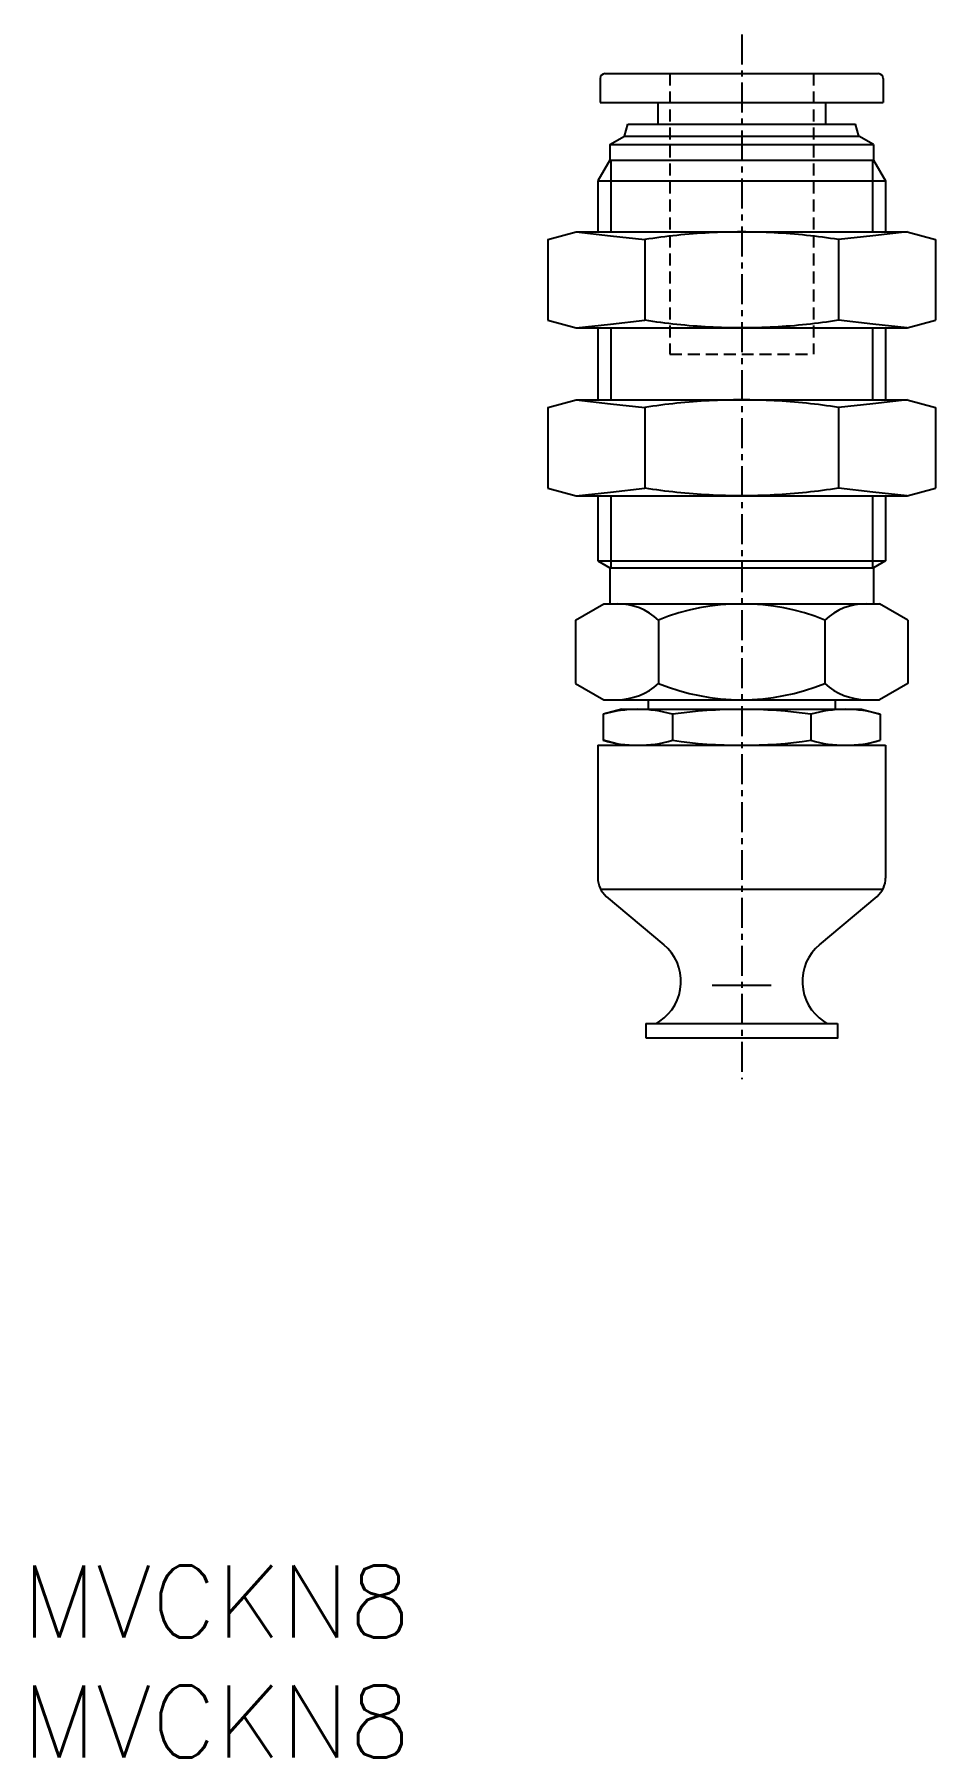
# Model space of a CAD drawing. Extents: x 0.5 to 38.1, y 0 to 71.8.
import ezdxf

# ---------------------------------------------------------------- set-up
doc = ezdxf.new("R2010")
doc.units = 0
doc.linetypes.add('CENTER', pattern=[2, 1.25, -0.25, 0.25, -0.25])
doc.linetypes.add('DASHED', pattern=[0.75, 0.5, -0.25])
doc.layers.get('0').update_dxf_attribs({"linetype": 'CONTINUOUS'})
doc.layers.add('CENTER', color=1, linetype='CENTER')
doc.styles.get("Standard").update_dxf_attribs({"font": 'txt.shx'})

# ---------------------------------------------------------------- blocks, each defined once
blk = doc.blocks.new('*U8')
at = {"color": 7, "linetype": 'CONTINUOUS'}
blk.add_text('MVCKN8', height=3, dxfattribs=at).set_placement((0, 0))
blk = doc.blocks.new('*U9')
at = {"color": 7, "linetype": 'CONTINUOUS'}
blk.add_text('MVCKN8', height=3, dxfattribs=at).set_placement((0, 5))

msp = doc.modelspace()

# ---------------------------------------------------------------- linework, layer by layer
at = {"color": 7, "linetype": 'CONTINUOUS'}
for p, q in [((24.100006, 70), (24.100006, 68.99999)), ((24.300006, 70.2), (35.699994, 70.2)), ((35.899994, 70), (35.899994, 68.99999)), ((24.100006, 68.99999), (35.899994, 68.99999)), ((26.5, 68.99999), (26.5, 68.1)), ((33.5, 68.99999), (33.5, 68.1)), ((24.499984, 67.24434), (25.116017, 67.6)), ((25.116038, 67.6), (25.250012, 68.1)), ((25.116043, 67.6), (34.883972, 67.6)), ((25.25, 68.1), (34.75, 68.1)), ((34.883976, 67.6), (34.750001, 68.10001)), ((35.49998, 67.24434), (34.883973, 67.59999)), ((24.500015, 67.24433), (35.5, 67.24433)), ((24.500015, 67.24433), (24.500015, 66.6)), ((35.5, 67.24433), (35.5, 66.6)), ((24.499987, 66.6), (23.999987, 65.73397)), ((24.500015, 66.6), (35.5, 66.6)), ((24.541504, 66.6), (24.541504, 63.6)), ((35.458496, 66.6), (35.458496, 63.6)), ((35.49999, 66.6), (35.99999, 65.73397)), ((24.000015, 65.73397), (24.000015, 63.6)), ((24.000015, 65.73397), (36, 65.73397)), ((36, 65.73397), (36, 63.6)), ((21.917102, 63.28305), (23.099998, 63.60001)), ((21.917114, 63.28304), (21.917114, 59.91695)), ((23.100006, 63.6), (36.899994, 63.6)), ((25.958557, 63.28304), (25.958557, 59.91695)), ((34.041458, 63.28304), (34.041458, 59.91695)), ((36.899997, 63.59999), (38.082894, 63.28304)), ((38.082901, 63.28304), (38.082901, 59.91695)), ((21.917109, 59.91696), (23.099991, 59.60001)), ((36.900007, 59.60001), (38.082905, 59.91697)), ((23.100006, 59.6), (36.899994, 59.6)), ((24.000015, 59.6), (24.000015, 56.6)), ((24.541504, 59.6), (24.541504, 56.6)), ((35.458496, 59.6), (35.458496, 56.6)), ((36, 59.6), (36, 56.6)), ((21.9171, 56.28304), (23.100011, 56.6)), ((21.917114, 56.28304), (21.917114, 52.91695)), ((23.100006, 56.6), (36.899994, 56.6)), ((25.958557, 56.28304), (25.958557, 52.91695)), ((34.041458, 56.28304), (34.041458, 52.91695)), ((36.900007, 56.60001), (38.082903, 56.28306)), ((38.082901, 56.28304), (38.082901, 52.91695)), ((21.91711, 52.91695), (23.099993, 52.6)), ((23.100006, 52.6), (36.899994, 52.6)), ((24.000015, 52.6), (24.000015, 49.888678)), ((24.541504, 52.6), (24.541504, 49.599997)), ((35.458496, 52.6), (35.458496, 49.599997)), ((36, 52.6), (36, 49.888678)), ((36.900002, 52.60001), (38.082898, 52.91697)), ((23.999999, 49.888655), (24.499982, 49.599991)), ((24.000015, 49.888678), (36, 49.888678)), ((24.500015, 49.599997), (35.5, 49.599997)), ((24.500015, 49.599997), (24.500015, 48.099997)), ((35.999984, 49.888678), (35.499987, 49.600004)), ((35.5, 49.599997), (35.5, 48.099997)), ((23.071787, 47.419765), (24.249992, 48.100002)), ((23.071808, 47.41976), (23.071808, 44.780233)), ((24.250015, 48.099997), (35.75, 48.099997)), ((26.535904, 47.41976), (26.535904, 44.780233)), ((33.464096, 47.41976), (33.464096, 44.780233)), ((36.92821, 47.419769), (35.750006, 48.100006)), ((36.928207, 47.41976), (36.928207, 44.780233)), ((23.071798, 44.780234), (24.250003, 44.099998)), ((36.928191, 44.780243), (35.749987, 44.100006)), ((24.250015, 44.099997), (35.749985, 44.099997)), ((26.100006, 44.099997), (26.100006, 43.699997)), ((33.899994, 44.099997), (33.899994, 43.699997)), ((24.226486, 43.492737), (24.226486, 42.407257)), ((25.000003, 43.699993), (24.226508, 43.492735)), ((25, 43.699997), (35, 43.699997)), ((27.113251, 43.492737), (27.113251, 42.407257)), ((32.886749, 43.492737), (32.886749, 42.407257)), ((34.999984, 43.700005), (35.773479, 43.492746)), ((35.773499, 43.492737), (35.773499, 42.407257)), ((24.999986, 42.199996), (24.22649, 42.407253)), ((35, 42.199992), (35.773496, 42.407249)), ((24, 42.199997), (36, 42.199997)), ((24, 42.199997), (24, 36.666306)), ((36, 42.199997), (36, 36.666306)), ((24.115376, 36.199997), (35.884624, 36.199997)), ((24.357217, 35.900258), (26.756084, 33.887369)), ((33.243917, 33.887372), (35.642779, 35.900257)), ((28.767014, 32.199997), (31.232986, 32.199997)), ((26, 30.599998), (34, 30.599998)), ((26, 30.599998), (26, 30)), ((26.444767, 30.599995), (26.588884, 30.697203)), ((33.411113, 30.697207), (33.555234, 30.599996)), ((34, 30.599998), (34, 30)), ((26, 30), (34, 30))]:
    msp.add_line(p, q, dxfattribs=at)
at = {"color": 3, "linetype": 'DASHED'}
for p, q in [((27, 70.2), (27, 58.49999)), ((33, 70.2), (33, 58.49999)), ((27, 58.49999), (33, 58.49999))]:
    msp.add_line(p, q, dxfattribs=at)
at = {"color": 7, "linetype": 'CONTINUOUS'}
for points in [[(23.100006, 63.6), (24.529282, 63.44152), (25.958557, 63.28304)], [(36.899994, 63.6), (35.470726, 63.44152), (34.041458, 63.28304)], [(23.100006, 59.6), (24.529282, 59.75847), (25.958557, 59.91695)], [(36.899994, 59.6), (35.470726, 59.75847), (34.041458, 59.91695)], [(23.100006, 56.6), (24.529282, 56.44152), (25.958557, 56.28304)], [(36.899994, 56.6), (35.470726, 56.44152), (34.041458, 56.28304)], [(23.100006, 52.6), (24.529282, 52.75847), (25.958557, 52.91695)], [(36.899994, 52.6), (35.470726, 52.75847), (34.041458, 52.91695)]]:
    msp.add_lwpolyline(points, dxfattribs=at)
for points in [[(34.041458, 63.28304, 0.025751949), (31.35293, 63.56434, 0.026354674), (28.647433, 63.56436, 0.025755362), (25.958557, 63.28304)], [(34.041458, 59.91695, -0.025751949), (31.35293, 59.63566, -0.026354674), (28.647433, 59.63564, -0.025755362), (25.958557, 59.91695)], [(34.041458, 56.28304, 0.025751949), (31.35293, 56.56434, 0.026354674), (28.647433, 56.56435, 0.025755362), (25.958557, 56.28304)], [(34.041458, 52.91695, -0.025751949), (31.35293, 52.63566, -0.026354674), (28.647433, 52.63564, -0.025755362), (25.958557, 52.91695)]]:
    msp.add_lwpolyline(points, format="xyb", dxfattribs=at)
for centre, radius, start, end in [((24.300006, 70), 0.2, 90, 180), ((35.699994, 70), 0.2, 0, 90), ((24.803864, 45.55477), 2.545235, 47.116718, 90), ((30, 38.939413), 9.160586, 67.780688, 112.21931), ((35.196152, 45.55477), 2.545235, 90, 132.88328), ((24.803864, 46.645239), 2.545235, 270, 312.8833), ((30, 53.26058), 9.160586, 247.78069, 292.21931), ((35.196152, 46.645239), 2.545235, 227.11672, 270), ((25.669861, 38.57045), 5.12955, 73.657133, 106.34286), ((30, 23.492744), 20.207254, 81.786796, 98.213209), ((34.330124, 38.57045), 5.12955, 73.657133, 106.34286), ((25.669861, 47.329552), 5.12955, 253.65714, 286.34287), ((30, 62.40725), 20.207254, 261.78679, 278.2132), ((34.330124, 47.329552), 5.12955, 253.65714, 286.34287), ((25, 36.666306), 1, 180, 230.00001), ((35, 36.666306), 1, 309.99999, 0), ((25.470505, 32.355286), 2, 304, 50.000003), ((34.529495, 32.355286), 2, 130, 236)]:
    msp.add_arc(centre, radius, start, end, dxfattribs=at)
msp.add_point((34, 30), dxfattribs=at)
at = {"layer": 'CENTER', "color": 1, "linetype": 'CENTER'}
msp.add_line((30, 71.83409), (30, 28.276222), dxfattribs=at)

# ---------------------------------------------------------------- block references
at = {"color": 7, "linetype": 'CONTINUOUS'}
for name in ['*U9', '*U8']:
    msp.add_blockref(name, (0, 0), dxfattribs=at)

doc.saveas('drawing.dxf')
